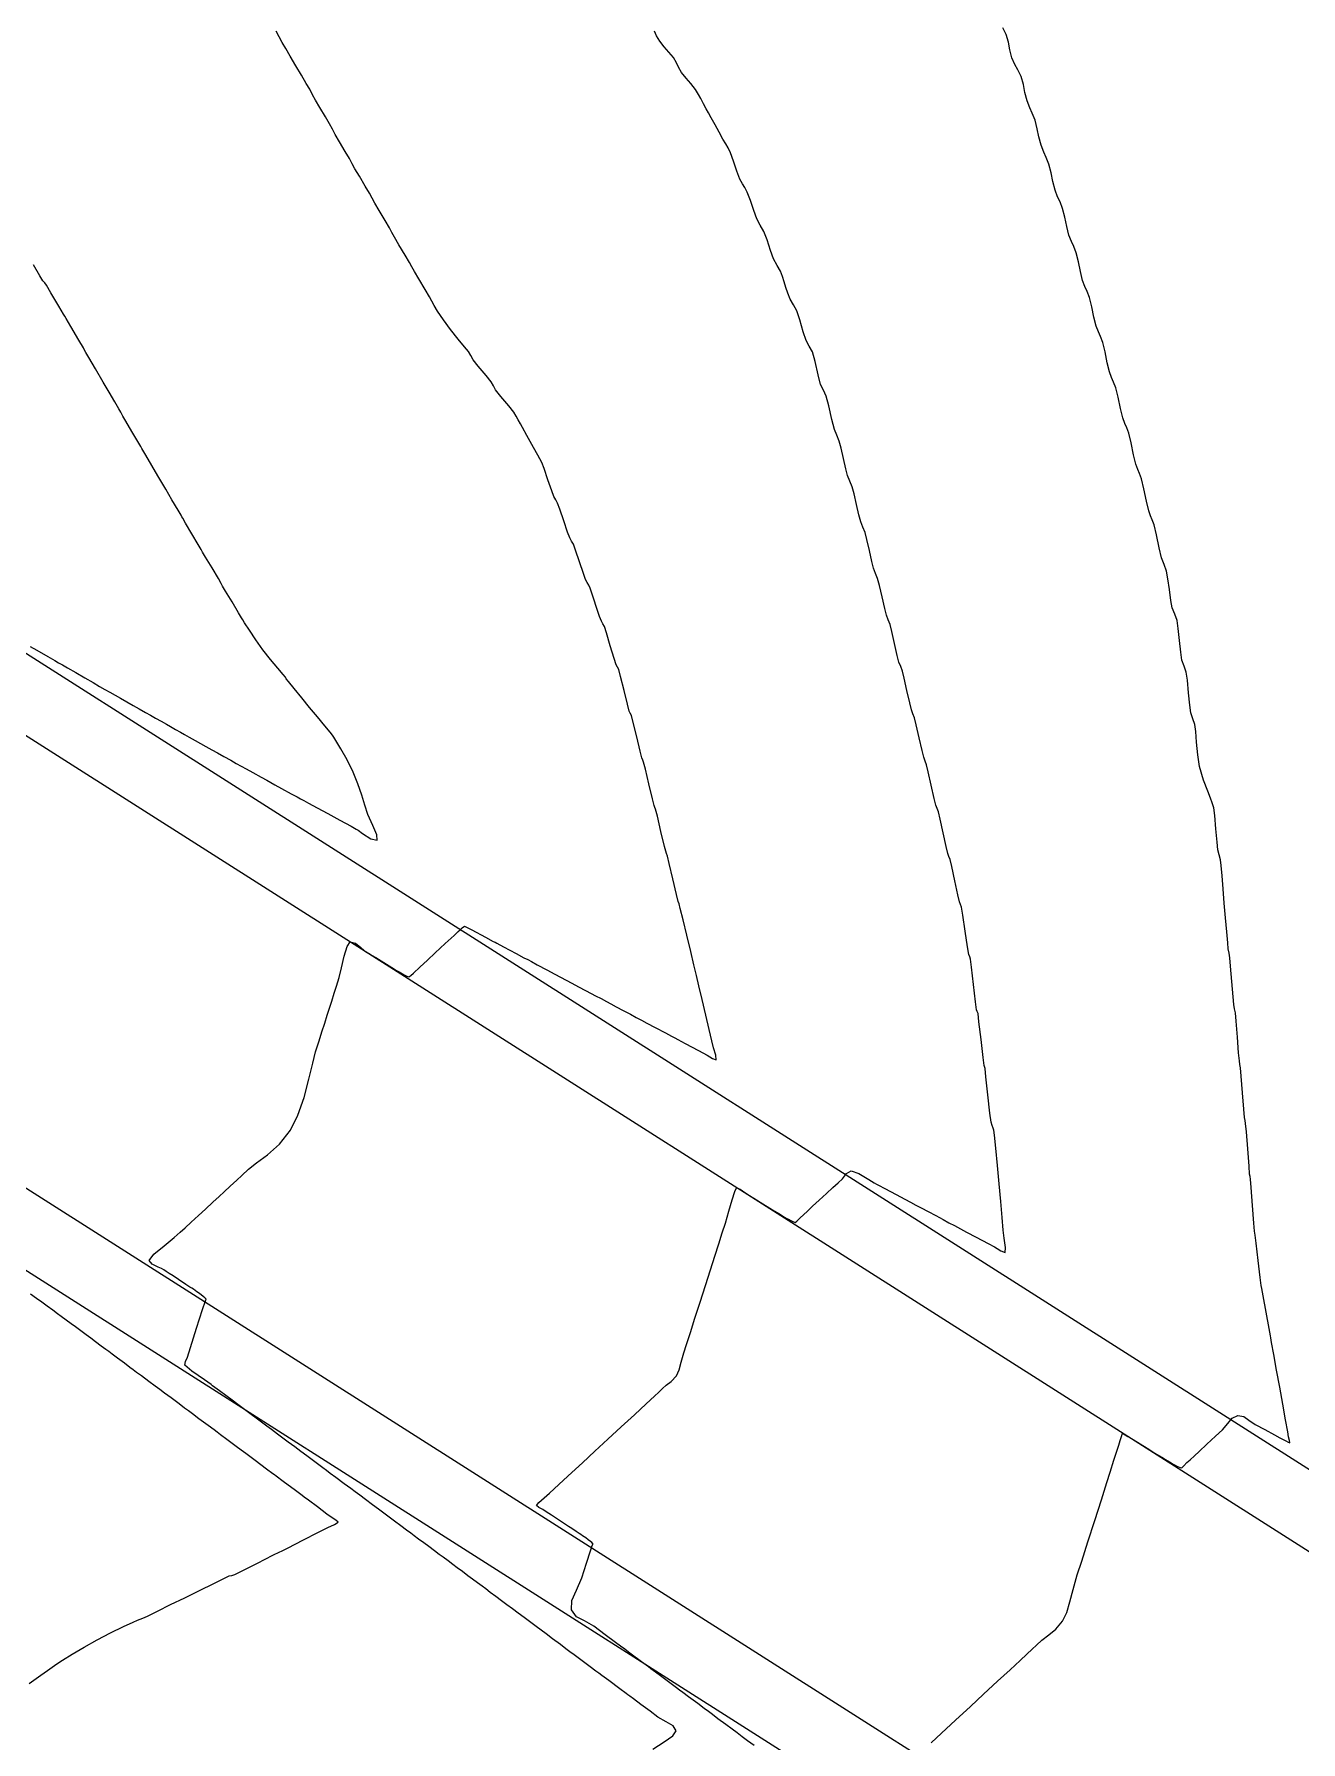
# Model space of a CAD drawing. Header units: millimetres. Extents: x 340454 to 342791, y 6993867 to 6995092.
# Drawn here: x 340978.13 to 341014.63, y 6994435.55 to 6994484.77 of the extents above; entities that cross this region are included whole.
import ezdxf

# ---------------------------------------------------------------- set-up
doc = ezdxf.new("R2010")
doc.units = ezdxf.units.MM
doc.header["$LTSCALE"] = 10
for name, color, linetype in [('T-HM-CURVA_INTERMEDIARIA', 45, 'Continuous'), ('T-HM-CURVA_MESTRA', 20, 'Continuous'), ('URB-Calçadas', 2, 'Continuous'), ('URB-Quadras', 3, 'Continuous')]:
    doc.layers.add(name, color=color, linetype=linetype)

msp = doc.modelspace()

# ---------------------------------------------------------------- linework, layer by layer
at = {"layer": 'T-HM-CURVA_INTERMEDIARIA', "color": 45, "linetype": 'Continuous', "lineweight": -3, "flags": 128}
for points, elevation in [([(340995.954, 6994435.342), (340996.284, 6994435.551), (340996.533, 6994435.725), (340996.63, 6994435.87), (340996.545, 6994436.012), (340996.342, 6994436.123), (340996.1, 6994436.264), (340995.878, 6994436.43), (340995.617, 6994436.624), (340995.397, 6994436.788), (340995.296, 6994436.863), (340995.242, 6994436.903), (340995.189, 6994436.943), (340995.011, 6994437.076), (340994.69, 6994437.314), (340994.492, 6994437.462), (340994.406, 6994437.526), (340994.32, 6994437.589), (340994.155, 6994437.713), (340993.88, 6994437.917), (340993.687, 6994438.061), (340993.571, 6994438.147), (340993.455, 6994438.234), (340993.295, 6994438.353), (340993.067, 6994438.522), (340992.883, 6994438.659), (340992.741, 6994438.765), (340992.6, 6994438.87), (340992.441, 6994438.989), (340992.25, 6994439.131), (340992.079, 6994439.258), (340991.916, 6994439.38), (340991.752, 6994439.501), (340991.6, 6994439.614), (340991.439, 6994439.734), (340991.275, 6994439.857), (340991.142, 6994439.956), (340991.037, 6994440.034), (340990.905, 6994440.133), (340990.76, 6994440.24), (340990.628, 6994440.338), (340990.47, 6994440.456), (340990.32, 6994440.568), (340990.2, 6994440.657), (340990.057, 6994440.764), (340989.917, 6994440.868), (340989.806, 6994440.95), (340989.666, 6994441.055), (340989.505, 6994441.175), (340989.358, 6994441.284), (340989.209, 6994441.395), (340989.085, 6994441.487), (340988.986, 6994441.561), (340988.862, 6994441.653), (340988.693, 6994441.779), (340988.517, 6994441.91), (340988.361, 6994442.026), (340988.209, 6994442.139), (340988.057, 6994442.252), (340987.881, 6994442.383), (340987.675, 6994442.537), (340987.513, 6994442.657), (340987.383, 6994442.754), (340987.253, 6994442.851), (340987.068, 6994442.989), (340986.827, 6994443.168), (340986.665, 6994443.288), (340986.557, 6994443.369), (340986.449, 6994443.45), (340986.262, 6994443.589), (340985.986, 6994443.794), (340985.817, 6994443.92), (340985.731, 6994443.984), (340985.645, 6994444.049), (340985.454, 6994444.191), (340985.146, 6994444.42), (340984.969, 6994444.551), (340984.905, 6994444.599), (340984.84, 6994444.647), (340984.644, 6994444.793), (340984.307, 6994445.044), (340984.121, 6994445.183), (340984.079, 6994445.214), (340984.036, 6994445.246), (340983.834, 6994445.397), (340983.469, 6994445.668), (340983.273, 6994445.814), (340983.232, 6994445.845), (340983.039, 6994445.979), (340982.68, 6994446.236), (340982.476, 6994446.407), (340982.497, 6994446.515), (340982.548, 6994446.633), (340982.638, 6994446.917), (340982.815, 6994447.471), (340982.988, 6994448.013), (340983.066, 6994448.259), (340983.091, 6994448.306), (340983.051, 6994448.351), (340983.006, 6994448.389), (340982.943, 6994448.437), (340982.865, 6994448.493), (340982.821, 6994448.524), (340982.775, 6994448.556), (340982.721, 6994448.592), (340982.675, 6994448.623), (340982.621, 6994448.657), (340982.507, 6994448.732), (340982.288, 6994448.876), (340982.135, 6994448.976), (340982.021, 6994449.05), (340981.935, 6994449.107), (340981.87, 6994449.149), (340981.805, 6994449.191), (340981.702, 6994449.234), (340981.536, 6994449.318), (340981.444, 6994449.427), (340981.578, 6994449.605), (340981.878, 6994449.849), (340982.164, 6994450.081), (340982.34, 6994450.242), (340982.48, 6994450.369), (340982.656, 6994450.529), (340982.865, 6994450.721), (340983.066, 6994450.907), (340983.279, 6994451.103), (340983.46, 6994451.27), (340983.604, 6994451.402), (340983.784, 6994451.569), (340983.968, 6994451.738), (340984.118, 6994451.877), (340984.307, 6994452.052), (340984.541, 6994452.234), (340984.859, 6994452.47), (340985.205, 6994452.778), (340985.523, 6994453.177), (340985.733, 6994453.607), (340985.908, 6994454.124), (340986.049, 6994454.652), (340986.16, 6994455.114), (340986.243, 6994455.434), (340986.345, 6994455.752), (340986.426, 6994456.009), (340986.508, 6994456.267), (340986.579, 6994456.492), (340986.636, 6994456.671), (340986.707, 6994456.896), (340986.78, 6994457.13), (340986.842, 6994457.329), (340986.919, 6994457.58), (340986.991, 6994457.862), (340987.068, 6994458.19), (340987.15, 6994458.469), (340987.237, 6994458.606), (340987.387, 6994458.566), (340987.546, 6994458.442), (340987.638, 6994458.359), (340987.71, 6994458.314), (340987.782, 6994458.27), (340987.869, 6994458.217), (340987.973, 6994458.152), (340988.129, 6994458.057), (340988.36, 6994457.914), (340988.485, 6994457.837), (340988.569, 6994457.786), (340988.649, 6994457.739), (340988.699, 6994457.711), (340988.746, 6994457.685), (340988.816, 6994457.648), (340988.873, 6994457.619), (340988.931, 6994457.597), (340988.985, 6994457.636), (340989.064, 6994457.708), (340989.245, 6994457.876), (340989.462, 6994458.077), (340989.688, 6994458.286), (340989.979, 6994458.555), (340990.235, 6994458.792), (340990.354, 6994458.902), (340990.417, 6994458.96), (340990.468, 6994459.007), (340990.528, 6994459.063), (340990.744, 6994458.951), (340991.14, 6994458.74), (340991.361, 6994458.621), (340991.411, 6994458.594), (340991.461, 6994458.568), (340991.656, 6994458.464), (340992.016, 6994458.273), (340992.246, 6994458.15), (340992.352, 6994458.094), (340992.458, 6994458.038), (340992.63, 6994457.946), (340992.907, 6994457.799), (340993.132, 6994457.679), (340993.296, 6994457.592), (340993.46, 6994457.505), (340993.625, 6994457.418), (340993.817, 6994457.315), (340994.018, 6994457.209), (340994.18, 6994457.122), (340994.309, 6994457.054), (340994.467, 6994456.97), (340994.623, 6994456.887), (340994.747, 6994456.821), (340994.903, 6994456.738), (340995.108, 6994456.629), (340995.312, 6994456.52), (340995.48, 6994456.431), (340995.634, 6994456.349), (340995.789, 6994456.267), (340996.024, 6994456.142), (340996.325, 6994455.982), (340996.499, 6994455.89), (340996.587, 6994455.843), (340996.675, 6994455.796), (340996.894, 6994455.68), (340997.27, 6994455.48), (340997.524, 6994455.344), (340997.674, 6994455.243), (340997.781, 6994455.208), (340997.772, 6994455.337), (340997.702, 6994455.556), (340997.656, 6994455.752), (340997.581, 6994456.079), (340997.485, 6994456.492), (340997.379, 6994456.947), (340997.287, 6994457.336), (340997.215, 6994457.639), (340997.143, 6994457.942), (340997.051, 6994458.329), (340996.937, 6994458.801), (340996.83, 6994459.244), (340996.75, 6994459.573), (340996.718, 6994459.704), (340996.692, 6994459.769), (340996.643, 6994459.974), (340996.537, 6994460.419), (340996.431, 6994460.865), (340996.381, 6994461.072), (340996.347, 6994461.156), (340996.298, 6994461.358), (340996.193, 6994461.792), (340996.089, 6994462.227), (340996.039, 6994462.432), (340996.018, 6994462.484), (340995.997, 6994462.535), (340995.948, 6994462.734), (340995.845, 6994463.157), (340995.742, 6994463.582), (340995.692, 6994463.784), (340995.667, 6994463.845), (340995.642, 6994463.907), (340995.593, 6994464.103), (340995.493, 6994464.516), (340995.391, 6994464.93), (340995.341, 6994465.129), (340995.309, 6994465.195), (340995.277, 6994465.26), (340995.228, 6994465.454), (340995.129, 6994465.856), (340995.029, 6994466.26), (340994.979, 6994466.456), (340994.94, 6994466.525), (340994.9, 6994466.595), (340994.844, 6994466.774), (340994.733, 6994467.142), (340994.621, 6994467.511), (340994.563, 6994467.694), (340994.52, 6994467.771), (340994.476, 6994467.847), (340994.425, 6994467.988), (340994.338, 6994468.244), (340994.257, 6994468.48), (340994.198, 6994468.655), (340994.149, 6994468.8), (340994.117, 6994468.885), (340994.07, 6994468.968), (340994.022, 6994469.051), (340993.962, 6994469.221), (340993.846, 6994469.557), (340993.731, 6994469.895), (340993.668, 6994470.07), (340993.617, 6994470.159), (340993.565, 6994470.248), (340993.504, 6994470.418), (340993.392, 6994470.746), (340993.278, 6994471.075), (340993.216, 6994471.249), (340993.16, 6994471.345), (340993.105, 6994471.44), (340993.044, 6994471.609), (340992.934, 6994471.927), (340992.823, 6994472.248), (340992.76, 6994472.422), (340992.704, 6994472.528), (340992.644, 6994472.632), (340992.522, 6994472.852), (340992.326, 6994473.204), (340992.202, 6994473.429), (340992.141, 6994473.539), (340992.081, 6994473.649), (340992.022, 6994473.762), (340991.957, 6994473.874), (340991.81, 6994474.055), (340991.577, 6994474.33), (340991.428, 6994474.514), (340991.364, 6994474.631), (340991.3, 6994474.747), (340991.153, 6994474.928), (340990.926, 6994475.198), (340990.777, 6994475.382), (340990.711, 6994475.503), (340990.645, 6994475.623), (340990.534, 6994475.759), (340990.345, 6994475.98), (340990.127, 6994476.253), (340989.922, 6994476.54), (340989.758, 6994476.788), (340989.659, 6994476.945), (340989.589, 6994477.071), (340989.522, 6994477.199), (340989.398, 6994477.408), (340989.214, 6994477.715), (340989.087, 6994477.929), (340989.016, 6994478.06), (340988.945, 6994478.192), (340988.821, 6994478.4), (340988.642, 6994478.7), (340988.516, 6994478.914), (340988.442, 6994479.05), (340988.368, 6994479.187), (340988.246, 6994479.395), (340988.071, 6994479.686), (340987.946, 6994479.9), (340987.869, 6994480.041), (340987.793, 6994480.183), (340987.671, 6994480.39), (340987.502, 6994480.674), (340987.376, 6994480.888), (340987.297, 6994481.034), (340987.219, 6994481.181), (340987.097, 6994481.389), (340986.932, 6994481.666), (340986.808, 6994481.877), (340986.726, 6994482.028), (340986.645, 6994482.18), (340986.524, 6994482.387), (340986.363, 6994482.658), (340986.241, 6994482.868), (340986.156, 6994483.024), (340986.072, 6994483.181), (340985.973, 6994483.352), (340985.837, 6994483.583), (340985.674, 6994483.86), (340985.513, 6994484.133), (340985.382, 6994484.356), (340985.283, 6994484.527), (340985.196, 6994484.69), (340985.108, 6994484.853)], 719), ([(340998.877, 6994435.441), (340998.69, 6994435.58), (340998.532, 6994435.697), (340998.389, 6994435.804), (340998.246, 6994435.911), (340998.061, 6994436.048), (340997.835, 6994436.216), (340997.675, 6994436.335), (340997.558, 6994436.422), (340997.441, 6994436.509), (340997.252, 6994436.65), (340996.985, 6994436.849), (340996.82, 6994436.972), (340996.728, 6994437.04), (340996.637, 6994437.108), (340996.445, 6994437.251), (340996.14, 6994437.478), (340995.965, 6994437.608), (340995.899, 6994437.658), (340995.833, 6994437.707), (340995.635, 6994437.854), (340995.296, 6994438.106), (340995.11, 6994438.245), (340995.069, 6994438.275), (340995.028, 6994438.306), (340994.887, 6994438.411), (340994.582, 6994438.638), (340994.258, 6994438.879), (340993.986, 6994439.035), (340993.761, 6994439.156), (340993.619, 6994439.355), (340993.628, 6994439.625), (340993.76, 6994439.919), (340993.915, 6994440.281), (340994.049, 6994440.703), (340994.162, 6994441.056), (340994.21, 6994441.206), (340994.235, 6994441.251), (340994.202, 6994441.292), (340994.159, 6994441.328), (340994.099, 6994441.375), (340994.024, 6994441.429), (340993.981, 6994441.459), (340993.936, 6994441.491), (340993.887, 6994441.524), (340993.837, 6994441.557), (340993.753, 6994441.612), (340993.628, 6994441.694), (340993.531, 6994441.758), (340993.388, 6994441.851), (340993.214, 6994441.965), (340993.035, 6994442.082), (340992.885, 6994442.18), (340992.792, 6994442.241), (340992.677, 6994442.302), (340992.603, 6994442.365), (340992.673, 6994442.45), (340992.83, 6994442.586), (340992.983, 6994442.717), (340993.118, 6994442.842), (340993.253, 6994442.967), (340993.386, 6994443.09), (340993.622, 6994443.308), (340993.932, 6994443.595), (340994.289, 6994443.925), (340994.664, 6994444.272), (340995.05, 6994444.629), (340995.429, 6994444.979), (340995.762, 6994445.287), (340996.01, 6994445.517), (340996.134, 6994445.631), (340996.24, 6994445.729), (340996.346, 6994445.827), (340996.49, 6994445.938), (340996.643, 6994446.102), (340996.718, 6994446.274), (340996.778, 6994446.494), (340996.854, 6994446.763), (340996.93, 6994447.001), (340997.039, 6994447.344), (340997.172, 6994447.762), (340997.32, 6994448.225), (340997.474, 6994448.705), (340997.617, 6994449.155), (340997.743, 6994449.551), (340997.856, 6994449.903), (340997.956, 6994450.217), (340998.047, 6994450.501), (340998.15, 6994450.848), (340998.242, 6994451.173), (340998.317, 6994451.416), (340998.372, 6994451.521), (340998.478, 6994451.477), (340998.605, 6994451.378), (340998.744, 6994451.292), (340998.943, 6994451.17), (340999.125, 6994451.058), (340999.333, 6994450.93), (340999.456, 6994450.854), (340999.541, 6994450.802), (340999.605, 6994450.763), (340999.674, 6994450.721), (340999.755, 6994450.673), (340999.819, 6994450.636), (340999.865, 6994450.61), (340999.935, 6994450.573), (340999.993, 6994450.545), (341000.056, 6994450.52), (341000.104, 6994450.561), (341000.206, 6994450.655), (341000.405, 6994450.839), (341000.561, 6994450.984), (341000.752, 6994451.16), (341000.957, 6994451.35), (341001.143, 6994451.522), (341001.296, 6994451.663), (341001.42, 6994451.777), (341001.541, 6994451.927), (341001.672, 6994452.011), (341001.894, 6994451.929), (341002.182, 6994451.757), (341002.338, 6994451.657), (341002.4, 6994451.624), (341002.462, 6994451.591), (341002.639, 6994451.497), (341002.969, 6994451.321), (341003.223, 6994451.186), (341003.38, 6994451.103), (341003.536, 6994451.02), (341003.693, 6994450.936), (341003.886, 6994450.834), (341004.109, 6994450.715), (341004.319, 6994450.603), (341004.49, 6994450.513), (341004.645, 6994450.43), (341004.82, 6994450.337), (341004.995, 6994450.244), (341005.27, 6994450.098), (341005.622, 6994449.911), (341005.8, 6994449.816), (341005.88, 6994449.773), (341005.986, 6994449.7), (341006.112, 6994449.65), (341006.114, 6994449.8), (341006.076, 6994450.071), (341006.056, 6994450.297), (341006.025, 6994450.665), (341005.984, 6994451.126), (341005.938, 6994451.634), (341005.886, 6994452.165), (341005.836, 6994452.663), (341005.798, 6994453.034), (341005.782, 6994453.181), (341005.763, 6994453.236), (341005.736, 6994453.31), (341005.702, 6994453.413), (341005.671, 6994453.672), (341005.613, 6994454.197), (341005.556, 6994454.716), (341005.53, 6994454.955), (341005.5, 6994455.042), (341005.473, 6994455.278), (341005.414, 6994455.789), (341005.355, 6994456.301), (341005.327, 6994456.542), (341005.307, 6994456.597), (341005.287, 6994456.652), (341005.259, 6994456.883), (341005.2, 6994457.378), (341005.142, 6994457.873), (341005.113, 6994458.11), (341005.087, 6994458.176), (341005.062, 6994458.243), (341005.028, 6994458.461), (341004.958, 6994458.919), (341004.888, 6994459.379), (341004.852, 6994459.603), (341004.823, 6994459.681), (341004.793, 6994459.758), (341004.748, 6994459.958), (341004.658, 6994460.366), (341004.568, 6994460.776), (341004.521, 6994460.981), (341004.487, 6994461.068), (341004.454, 6994461.155), (341004.408, 6994461.353), (341004.321, 6994461.749), (341004.232, 6994462.146), (341004.185, 6994462.35), (341004.148, 6994462.447), (341004.11, 6994462.545), (341004.064, 6994462.741), (341003.979, 6994463.124), (341003.892, 6994463.509), (341003.845, 6994463.712), (341003.803, 6994463.819), (341003.761, 6994463.926), (341003.715, 6994464.121), (341003.632, 6994464.491), (341003.548, 6994464.864), (341003.499, 6994465.066), (341003.453, 6994465.183), (341003.407, 6994465.299), (341003.361, 6994465.494), (341003.28, 6994465.851), (341003.198, 6994466.211), (341003.149, 6994466.413), (341003.099, 6994466.539), (341003.049, 6994466.665), (341003.002, 6994466.859), (341002.924, 6994467.203), (341002.845, 6994467.55), (341002.795, 6994467.752), (341002.741, 6994467.887), (341002.687, 6994468.022), (341002.638, 6994468.216), (341002.563, 6994468.548), (341002.486, 6994468.882), (341002.435, 6994469.084), (341002.377, 6994469.228), (341002.319, 6994469.373), (341002.27, 6994469.567), (341002.197, 6994469.885), (341002.124, 6994470.206), (341002.072, 6994470.409), (341002.01, 6994470.562), (341001.947, 6994470.715), (341001.897, 6994470.911), (341001.827, 6994471.217), (341001.756, 6994471.525), (341001.704, 6994471.726), (341001.637, 6994471.888), (341001.571, 6994472.051), (341001.521, 6994472.245), (341001.452, 6994472.54), (341001.383, 6994472.837), (341001.331, 6994473.036), (341001.261, 6994473.207), (341001.19, 6994473.378), (341001.119, 6994473.662), (341001.029, 6994474.056), (341000.954, 6994474.339), (341000.872, 6994474.506), (341000.79, 6994474.673), (341000.718, 6994474.95), (341000.632, 6994475.332), (341000.557, 6994475.609), (341000.466, 6994475.773), (341000.371, 6994475.936), (341000.289, 6994476.191), (341000.192, 6994476.535), (341000.108, 6994476.794), (341000.012, 6994476.964), (340999.914, 6994477.134), (340999.849, 6994477.3), (340999.794, 6994477.471), (340999.744, 6994477.626), (340999.695, 6994477.785), (340999.635, 6994477.941), (340999.54, 6994478.106), (340999.434, 6994478.292), (340999.347, 6994478.532), (340999.248, 6994478.838), (340999.16, 6994479.082), (340999.055, 6994479.263), (340998.95, 6994479.445), (340998.864, 6994479.682), (340998.769, 6994479.977), (340998.68, 6994480.217), (340998.606, 6994480.353), (340998.537, 6994480.456), (340998.463, 6994480.592), (340998.377, 6994480.825), (340998.285, 6994481.109), (340998.198, 6994481.348), (340998.127, 6994481.493), (340998.061, 6994481.604), (340997.979, 6994481.745), (340997.87, 6994481.941), (340997.751, 6994482.155), (340997.64, 6994482.355), (340997.56, 6994482.501), (340997.496, 6994482.617), (340997.416, 6994482.763), (340997.339, 6994482.913), (340997.277, 6994483.034), (340997.187, 6994483.179), (340997.057, 6994483.343), (340996.917, 6994483.499), (340996.785, 6994483.666), (340996.698, 6994483.815), (340996.639, 6994483.942), (340996.552, 6994484.092), (340996.423, 6994484.255), (340996.287, 6994484.406), (340996.156, 6994484.572), (340996.067, 6994484.725), (340996.008, 6994484.854)], 718), ([(341003.974, 6994435.524), (341004.273, 6994435.8), (341004.675, 6994436.172), (341005.106, 6994436.57), (341005.488, 6994436.924), (341005.89, 6994437.296), (341006.249, 6994437.628), (341006.539, 6994437.896), (341006.737, 6994438.079), (341006.89, 6994438.221), (341007.012, 6994438.333), (341007.165, 6994438.475), (341007.363, 6994438.631), (341007.566, 6994438.793), (341007.762, 6994439.028), (341007.881, 6994439.277), (341007.974, 6994439.582), (341008.068, 6994439.943), (341008.187, 6994440.359), (341008.315, 6994440.759), (341008.491, 6994441.312), (341008.689, 6994441.931), (341008.88, 6994442.529), (341009.037, 6994443.021), (341009.132, 6994443.319), (341009.243, 6994443.668), (341009.336, 6994443.959), (341009.38, 6994444.096), (341009.403, 6994444.168), (341009.426, 6994444.239), (341009.459, 6994444.352), (341009.492, 6994444.446), (341009.571, 6994444.397), (341009.646, 6994444.352), (341009.75, 6994444.288), (341009.917, 6994444.185), (341010.2, 6994444.01), (341010.423, 6994443.873), (341010.622, 6994443.751), (341010.724, 6994443.688), (341010.779, 6994443.655), (341010.86, 6994443.607), (341010.905, 6994443.58), (341010.954, 6994443.553), (341011.007, 6994443.524), (341011.055, 6994443.498), (341011.1, 6994443.476), (341011.149, 6994443.454), (341011.201, 6994443.45), (341011.258, 6994443.509), (341011.343, 6994443.597), (341011.435, 6994443.682), (341011.56, 6994443.797), (341011.694, 6994443.921), (341011.922, 6994444.131), (341012.17, 6994444.361), (341012.368, 6994444.544), (341012.527, 6994444.727), (341012.653, 6994444.88), (341012.815, 6994444.958), (341012.986, 6994444.927), (341013.132, 6994444.819), (341013.315, 6994444.692), (341013.586, 6994444.548), (341013.867, 6994444.399), (341014.022, 6994444.316), (341014.123, 6994444.263), (341014.2, 6994444.221), (341014.258, 6994444.187), (341014.308, 6994444.164), (341014.298, 6994444.238), (341014.277, 6994444.338), (341014.25, 6994444.489), (341014.188, 6994444.83), (341014.107, 6994445.282), (341014.02, 6994445.767), (341013.931, 6994446.257), (341013.848, 6994446.716), (341013.786, 6994447.058), (341013.761, 6994447.193), (341013.75, 6994447.247), (341013.711, 6994447.462), (341013.626, 6994447.932), (341013.541, 6994448.402), (341013.502, 6994448.62), (341013.488, 6994448.702), (341013.46, 6994448.93), (341013.401, 6994449.425), (341013.342, 6994449.921), (341013.313, 6994450.153), (341013.304, 6994450.209), (341013.294, 6994450.264), (341013.276, 6994450.503), (341013.237, 6994451.012), (341013.198, 6994451.524), (341013.179, 6994451.769), (341013.166, 6994451.84), (341013.153, 6994451.911), (341013.135, 6994452.146), (341013.096, 6994452.638), (341013.058, 6994453.133), (341013.038, 6994453.376), (341013.023, 6994453.462), (341013.007, 6994453.548), (341012.988, 6994453.78), (341012.951, 6994454.256), (341012.913, 6994454.733), (341012.892, 6994454.974), (341012.874, 6994455.076), (341012.856, 6994455.177), (341012.836, 6994455.408), (341012.799, 6994455.864), (341012.762, 6994456.325), (341012.741, 6994456.565), (341012.72, 6994456.681), (341012.699, 6994456.798), (341012.678, 6994457.027), (341012.643, 6994457.465), (341012.606, 6994457.907), (341012.585, 6994458.147), (341012.56, 6994458.278), (341012.536, 6994458.41), (341012.52, 6994458.576), (341012.493, 6994458.892), (341012.459, 6994459.295), (341012.423, 6994459.721), (341012.388, 6994460.136), (341012.357, 6994460.514), (341012.331, 6994460.809), (341012.312, 6994460.974), (341012.275, 6994461.117), (341012.238, 6994461.26), (341012.215, 6994461.481), (341012.181, 6994461.863), (341012.147, 6994462.247), (341012.121, 6994462.469), (341012.077, 6994462.612), (341012.022, 6994462.752), (341011.945, 6994462.946), (341011.825, 6994463.264), (341011.712, 6994463.657), (341011.657, 6994463.998), (341011.622, 6994464.36), (341011.599, 6994464.674), (341011.576, 6994464.869), (341011.519, 6994465.037), (341011.462, 6994465.204), (341011.431, 6994465.43), (341011.395, 6994465.789), (341011.358, 6994466.149), (341011.326, 6994466.379), (341011.262, 6994466.554), (341011.198, 6994466.73), (341011.167, 6994466.952), (341011.131, 6994467.295), (341011.096, 6994467.641), (341011.062, 6994467.867), (341010.993, 6994468.051), (341010.922, 6994468.235), (341010.885, 6994468.446), (341010.842, 6994468.76), (341010.799, 6994469.075), (341010.76, 6994469.291), (341010.687, 6994469.486), (341010.611, 6994469.68), (341010.545, 6994469.962), (341010.468, 6994470.336), (341010.401, 6994470.624), (341010.348, 6994470.77), (341010.297, 6994470.884), (341010.244, 6994471.03), (341010.178, 6994471.308), (341010.105, 6994471.666), (341010.037, 6994471.949), (341009.982, 6994472.102), (341009.928, 6994472.22), (341009.872, 6994472.373), (341009.807, 6994472.646), (341009.736, 6994472.988), (341009.669, 6994473.266), (341009.611, 6994473.426), (341009.555, 6994473.549), (341009.496, 6994473.709), (341009.431, 6994473.977), (341009.364, 6994474.303), (341009.297, 6994474.576), (341009.235, 6994474.742), (341009.177, 6994474.871), (341009.115, 6994475.037), (341009.051, 6994475.3), (341008.986, 6994475.611), (341008.92, 6994475.879), (341008.856, 6994476.052), (341008.795, 6994476.185), (341008.73, 6994476.357), (341008.666, 6994476.616), (341008.605, 6994476.911), (341008.539, 6994477.175), (341008.472, 6994477.354), (341008.408, 6994477.492), (341008.34, 6994477.67), (341008.277, 6994477.924), (341008.219, 6994478.205), (341008.153, 6994478.464), (341008.083, 6994478.649), (341008.017, 6994478.792), (341007.946, 6994478.976), (341007.883, 6994479.226), (341007.828, 6994479.491), (341007.763, 6994479.746), (341007.69, 6994479.936), (341007.621, 6994480.084), (341007.548, 6994480.275), (341007.485, 6994480.52), (341007.433, 6994480.77), (341007.368, 6994481.02), (341007.293, 6994481.217), (341007.221, 6994481.369), (341007.146, 6994481.566), (341007.083, 6994481.807), (341007.034, 6994482.042), (341006.97, 6994482.288), (341006.891, 6994482.491), (341006.817, 6994482.648), (341006.739, 6994482.85), (341006.677, 6994483.09), (341006.633, 6994483.315), (341006.567, 6994483.549), (341006.478, 6994483.743), (341006.392, 6994483.891), (341006.303, 6994484.085), (341006.241, 6994484.317), (341006.201, 6994484.534), (341006.135, 6994484.762), (341006.039, 6994484.95)], 717)]:
    msp.add_lwpolyline(points, dxfattribs=dict(at, elevation=elevation))
at = {"layer": 'T-HM-CURVA_MESTRA', "color": 20, "linetype": 'Continuous', "lineweight": -3, "elevation": 720, "flags": 128}
for points in [[(340978.022, 6994467.123), (340978.207, 6994467.015), (340978.523, 6994466.832), (340978.73, 6994466.712), (340978.838, 6994466.65), (340978.945, 6994466.588), (340979.09, 6994466.505), (340979.331, 6994466.366), (340979.597, 6994466.213), (340979.83, 6994466.08), (340980.02, 6994465.971), (340980.17, 6994465.885), (340980.318, 6994465.8), (340980.466, 6994465.716), (340980.623, 6994465.626), (340980.807, 6994465.522), (340980.981, 6994465.423), (340981.159, 6994465.322), (340981.337, 6994465.221), (340981.484, 6994465.138), (340981.626, 6994465.058), (340981.791, 6994464.965), (340981.943, 6994464.879), (340982.064, 6994464.81), (340982.209, 6994464.729), (340982.349, 6994464.65), (340982.461, 6994464.587), (340982.601, 6994464.509), (340982.771, 6994464.414), (340982.93, 6994464.324), (340983.082, 6994464.239), (340983.25, 6994464.146), (340983.417, 6994464.053), (340983.596, 6994463.953), (340983.796, 6994463.842), (340983.958, 6994463.751), (340984.1, 6994463.673), (340984.242, 6994463.594), (340984.432, 6994463.489), (340984.67, 6994463.357), (340984.834, 6994463.266), (340984.953, 6994463.201), (340985.071, 6994463.136), (340985.263, 6994463.031), (340985.54, 6994462.878), (340985.712, 6994462.784), (340985.808, 6994462.732), (340985.904, 6994462.679), (340986.039, 6994462.605), (340986.29, 6994462.468), (340986.592, 6994462.304), (340986.94, 6994462.115), (340987.266, 6994461.938), (340987.413, 6994461.858), (340987.473, 6994461.826), (340987.596, 6994461.733), (340987.834, 6994461.577), (340988.011, 6994461.536), (340988.008, 6994461.689), (340987.889, 6994461.957), (340987.751, 6994462.28), (340987.665, 6994462.544), (340987.571, 6994462.838), (340987.461, 6994463.157), (340987.322, 6994463.497), (340987.147, 6994463.849), (340986.966, 6994464.171), (340986.823, 6994464.408), (340986.763, 6994464.502), (340986.727, 6994464.569), (340986.663, 6994464.646), (340986.506, 6994464.835), (340986.294, 6994465.09), (340986.07, 6994465.362), (340985.843, 6994465.641), (340985.626, 6994465.909), (340985.462, 6994466.111), (340985.397, 6994466.192), (340985.371, 6994466.24), (340985.307, 6994466.313), (340985.149, 6994466.498), (340984.94, 6994466.75), (340984.725, 6994467.025), (340984.521, 6994467.312), (340984.333, 6994467.59), (340984.196, 6994467.802), (340984.141, 6994467.888), (340984.108, 6994467.95), (340984.022, 6994468.094), (340983.836, 6994468.405), (340983.65, 6994468.718), (340983.564, 6994468.863), (340983.525, 6994468.933), (340983.44, 6994469.077), (340983.257, 6994469.385), (340983.073, 6994469.694), (340982.987, 6994469.839), (340982.944, 6994469.919), (340982.86, 6994470.061), (340982.679, 6994470.367), (340982.497, 6994470.672), (340982.412, 6994470.816), (340982.388, 6994470.861), (340982.364, 6994470.906), (340982.28, 6994471.048), (340982.101, 6994471.35), (340981.923, 6994471.652), (340981.838, 6994471.795), (340981.811, 6994471.845), (340981.785, 6994471.895), (340981.701, 6994472.036), (340981.525, 6994472.334), (340981.349, 6994472.633), (340981.265, 6994472.776), (340981.235, 6994472.831), (340981.206, 6994472.885), (340981.123, 6994473.026), (340980.95, 6994473.321), (340980.776, 6994473.616), (340980.692, 6994473.759), (340980.661, 6994473.818), (340980.629, 6994473.877), (340980.576, 6994473.968), (340980.454, 6994474.176), (340980.292, 6994474.451), (340980.121, 6994474.742), (340979.897, 6994475.125), (340979.71, 6994475.445), (340979.623, 6994475.593), (340979.587, 6994475.661), (340979.551, 6994475.728), (340979.42, 6994475.952), (340979.19, 6994476.346), (340979.058, 6994476.571), (340979.016, 6994476.637), (340978.974, 6994476.703), (340978.845, 6994476.926), (340978.618, 6994477.316), (340978.487, 6994477.538), (340978.437, 6994477.599), (340978.386, 6994477.659), (340978.299, 6994477.805), (340978.118, 6994478.117)], [(340977.993, 6994437.231), (340978.323, 6994437.466), (340978.516, 6994437.603), (340978.651, 6994437.702), (340978.788, 6994437.796), (340978.95, 6994437.9), (340979.225, 6994438.072), (340979.571, 6994438.279), (340979.947, 6994438.492), (340980.336, 6994438.694), (340980.704, 6994438.872), (340980.983, 6994439.002), (340981.109, 6994439.058), (340981.188, 6994439.085), (340981.268, 6994439.113), (340981.395, 6994439.174), (340981.682, 6994439.315), (340982.062, 6994439.503), (340982.47, 6994439.704), (340982.893, 6994439.912), (340983.306, 6994440.115), (340983.619, 6994440.27), (340983.748, 6994440.332), (340983.831, 6994440.348), (340983.917, 6994440.377), (340984.122, 6994440.48), (340984.564, 6994440.703), (340985.005, 6994440.926), (340985.207, 6994441.027), (340985.256, 6994441.048), (340985.447, 6994441.145), (340985.874, 6994441.362), (340986.326, 6994441.591), (340986.59, 6994441.725), (340986.79, 6994441.814), (340986.891, 6994441.877), (340986.824, 6994441.941), (340986.716, 6994442.007), (340986.57, 6994442.116), (340986.297, 6994442.319), (340986.033, 6994442.516), (340985.912, 6994442.606), (340985.859, 6994442.645), (340985.666, 6994442.789), (340985.308, 6994443.055), (340985.108, 6994443.205), (340985.06, 6994443.241), (340985.012, 6994443.276), (340984.829, 6994443.413), (340984.498, 6994443.659), (340984.304, 6994443.804), (340984.234, 6994443.856), (340984.164, 6994443.907), (340983.99, 6994444.037), (340983.689, 6994444.261), (340983.499, 6994444.402), (340983.408, 6994444.47), (340983.316, 6994444.539), (340983.149, 6994444.663), (340982.882, 6994444.862), (340982.695, 6994445.001), (340982.582, 6994445.085), (340982.468, 6994445.17), (340982.308, 6994445.289), (340982.076, 6994445.462), (340981.891, 6994445.6), (340981.753, 6994445.702), (340981.616, 6994445.804), (340981.438, 6994445.937), (340981.224, 6994446.096), (340981.086, 6994446.199), (340980.989, 6994446.271), (340980.892, 6994446.343), (340980.734, 6994446.461), (340980.599, 6994446.562), (340980.531, 6994446.612), (340980.462, 6994446.663), (340980.381, 6994446.724), (340980.282, 6994446.797), (340980.197, 6994446.86), (340980.065, 6994446.958), (340979.905, 6994447.076), (340979.762, 6994447.183), (340979.634, 6994447.277), (340979.476, 6994447.394), (340979.32, 6994447.509), (340979.196, 6994447.601), (340979.052, 6994447.706), (340978.915, 6994447.807), (340978.806, 6994447.887), (340978.669, 6994447.988), (340978.505, 6994448.108), (340978.35, 6994448.221), (340978.2, 6994448.332), (340978.03, 6994448.456)]]:
    msp.add_lwpolyline(points, dxfattribs=at)
at = {"layer": 'URB-Calçadas', "lineweight": 0}
for points in [[(340932.039, 6994499.636), (340961.185, 6994545.686, -0.414214), (340968.084, 6994547.237), (341136.546, 6994440.615, -0.338302), (341138.652, 6994434.92), (341122.434, 6994382.183), (341122.434, 6994382.183), (341122.434, 6994382.183, -0.488174), (341112.785, 6994378.726), (341112.785, 6994378.726), (340933.58, 6994492.744, -0.413519)], [(340931.028, 6994407.503, -0.007007), (340893.617, 6994429.231, -0.475026), (340891.826, 6994435.796), (340920.841, 6994481.858, -0.415541), (340927.755, 6994483.412), (341078.243, 6994387.666, -0.692678), (341072.464, 6994377.064)]]:
    msp.add_lwpolyline(points, format="xyb", close=True, dxfattribs=at)
at = {"layer": 'URB-Quadras', "color": 252, "lineweight": 0}
for points in [[(340934.151, 6994498.299), (340963.297, 6994544.349, -0.414214), (340966.747, 6994545.125), (341135.209, 6994438.502, -0.338302), (341136.262, 6994435.655), (341120.053, 6994382.945, -0.413992), (341113.856, 6994380.415), (340934.654, 6994494.431, -0.291788)], [(340931.624, 6994409.421, -0.010388), (340894.679, 6994430.926, -0.415083), (340893.732, 6994435.068), (340922.533, 6994480.792, -0.415541), (340926.682, 6994481.724), (341077.108, 6994386.017, -0.666856), (341072.805, 6994379.254), (341072.805, 6994379.254), (341072.805, 6994379.254)]]:
    msp.add_lwpolyline(points, format="xyb", close=True, dxfattribs=at)

doc.saveas('drawing.dxf')
